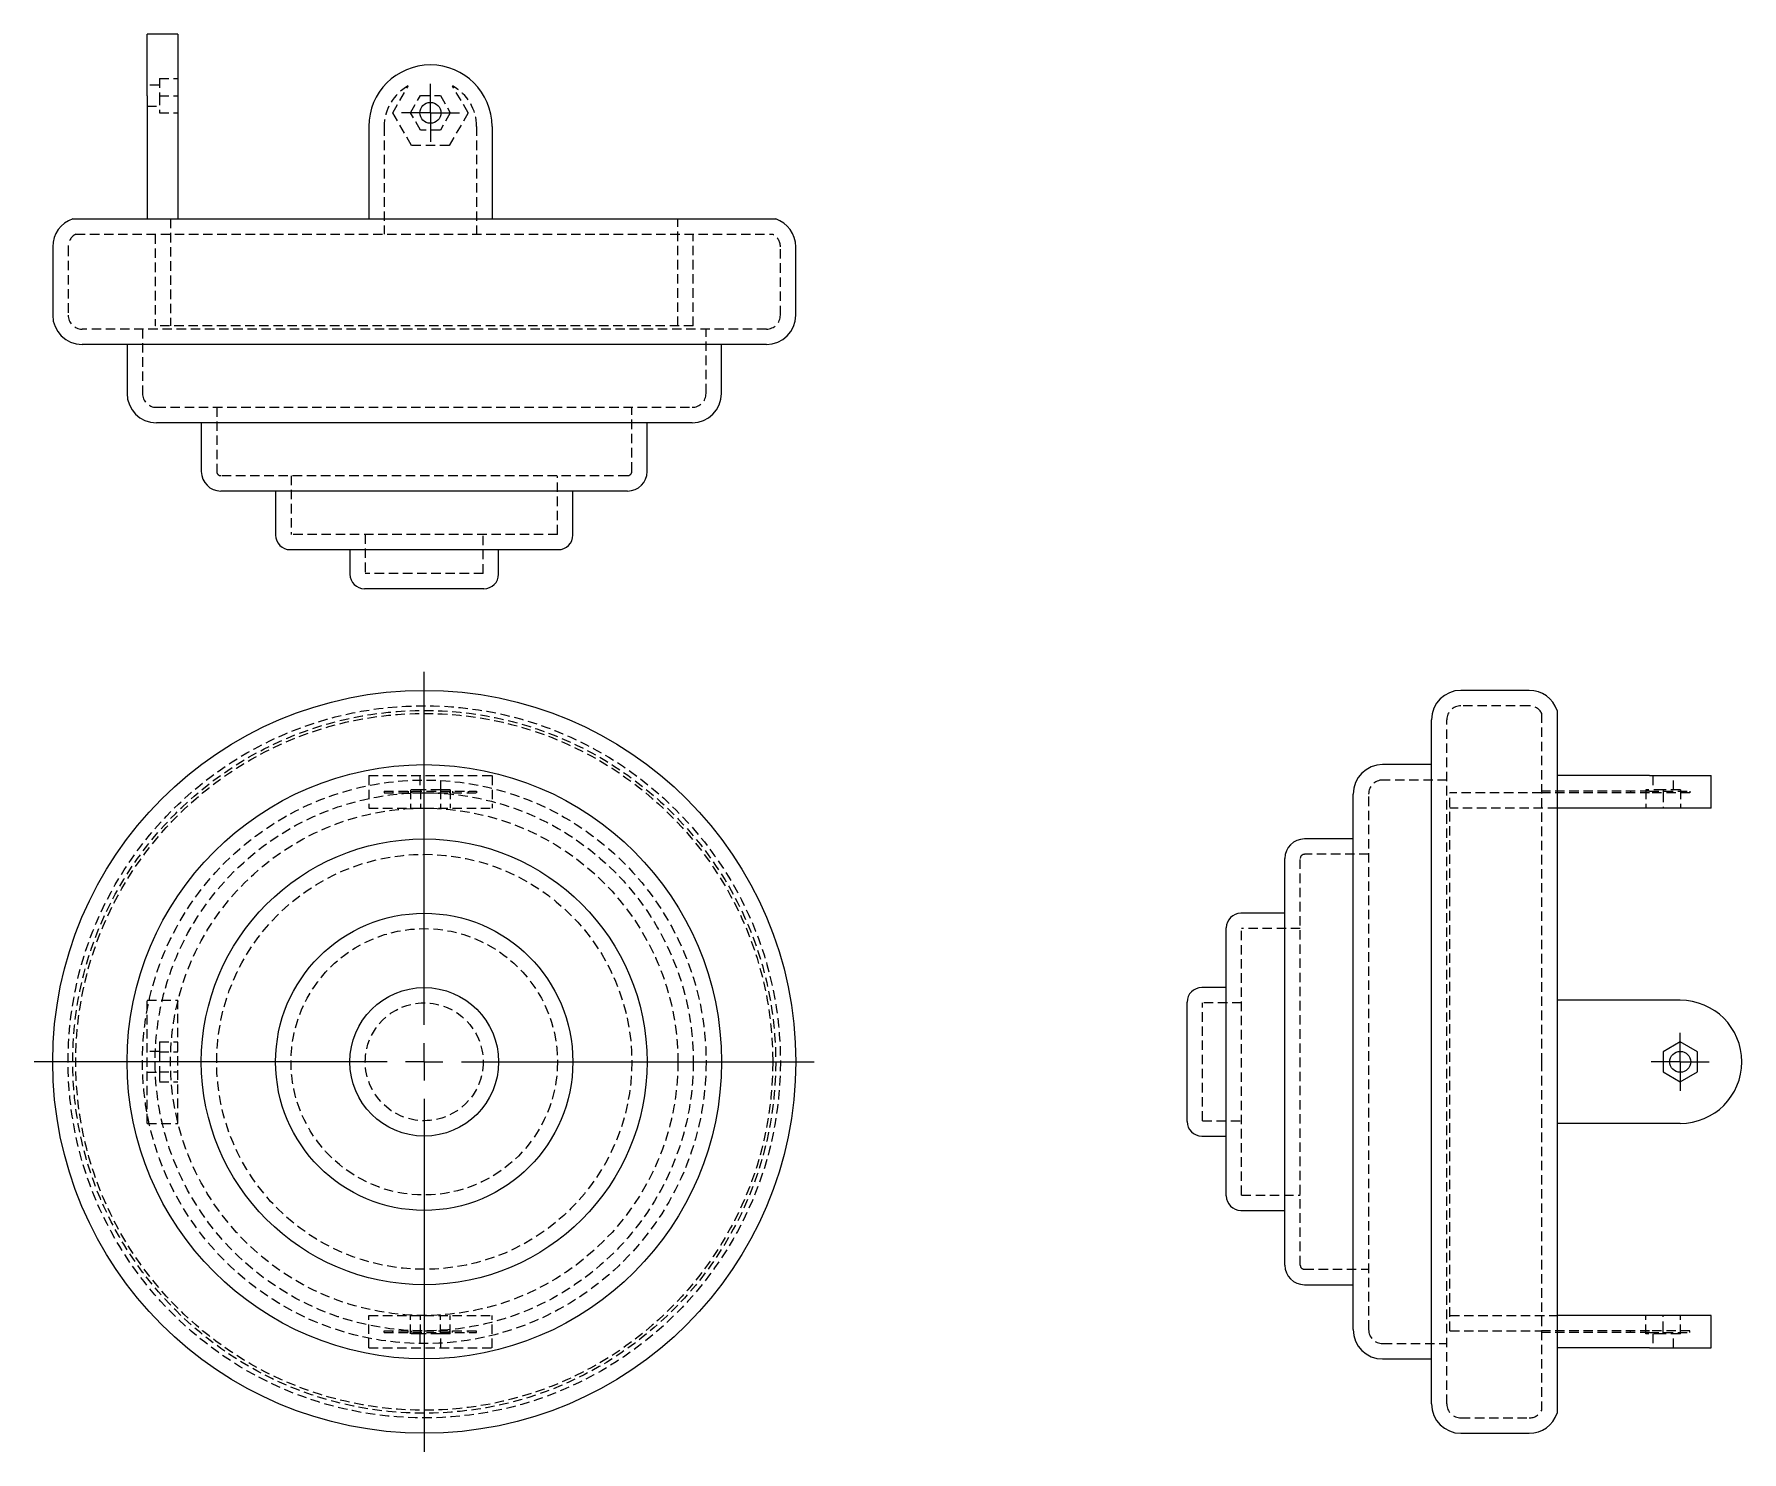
# Model space of a CAD drawing. Header units: millimetres. Extents: x 30 to 260, y 4 to 195.
import ezdxf

# ---------------------------------------------------------------- set-up
doc = ezdxf.new("R2010")
doc.units = ezdxf.units.MM
doc.linetypes.add('HIDDEN', pattern=[1.905, 1.27, -0.635])
doc.layers.add('10', color=7, linetype='Continuous')

# ---------------------------------------------------------------- blocks, each defined once
blk = doc.blocks.new('SW_CENTERMARKSYMBOL_0')
at = {"layer": '10', "color": 0}
for p, q in [((0, 5), (0, 52.5)), ((0, 0), (0, 2.5)), ((-5, 0), (-52.5, 0)), ((0, 0), (-2.5, 0)), ((0, 0), (0, -2.5)), ((0, 0), (2.5, 0)), ((5, 0), (52.5, 0)), ((0, -5), (0, -52.5))]:
    blk.add_line(p, q, dxfattribs=at)
blk = doc.blocks.new('SW_CENTERMARKSYMBOL_1')
at = {"layer": '10', "color": 0}
for p, q in [((0, 2.5), (0, 3.91)), ((0, 0), (0, 2.5)), ((-2.5, 0), (-3.91, 0)), ((0, 0), (-2.5, 0)), ((0, 0), (0, -2.5)), ((0, 0), (2.5, 0)), ((2.5, 0), (3.91, 0)), ((0, -2.5), (0, -3.91))]:
    blk.add_line(p, q, dxfattribs=at)
blk = doc.blocks.new('SW_CENTERMARKSYMBOL_2')
at = {"layer": '10', "color": 0}
for p, q in [((0, 2.5), (0, 3.91)), ((0, 0), (0, 2.5)), ((-2.5, 0), (-3.91, 0)), ((0, 0), (-2.5, 0)), ((0, 0), (0, -2.5)), ((0, 0), (2.5, 0)), ((2.5, 0), (3.91, 0)), ((0, -2.5), (0, -3.91))]:
    blk.add_line(p, q, dxfattribs=at)

msp = doc.modelspace()

# ---------------------------------------------------------------- linework, layer by layer
at = {"color": 7, "linetype": 'Continuous', "lineweight": 25}
for p, q in [((49.85, 195.33), (45.7, 195.33)), ((45.7, 187.04), (45.7, 195.33)), ((49.85, 195.33), (49.85, 187.04)), ((45.7, 187.04), (45.7, 170.47)), ((49.85, 187.04), (49.85, 170.47)), ((75.54, 182.9), (75.54, 170.47)), ((92.12, 182.9), (92.12, 170.47)), ((35.7, 170.47), (130.3, 170.47)), ((33, 166.72), (33, 157.51)), ((133, 157.51), (133, 166.72)), ((129.05, 153.56), (36.95, 153.56)), ((43, 153.56), (43, 146.98)), ((123, 146.98), (123, 153.56)), ((46.95, 143.04), (119.05, 143.04)), ((53, 143.04), (53, 136.46)), ((113, 136.46), (113, 143.04)), ((110.37, 133.83), (55.63, 133.83)), ((63, 133.83), (63, 127.91)), ((103, 127.91), (103, 133.83)), ((101.03, 125.93), (64.97, 125.93)), ((73, 125.93), (73, 122.64)), ((93, 122.64), (93, 125.93)), ((91.03, 120.67), (74.97, 120.67)), ((231.72, 107), (222.51, 107)), ((235.47, 104.3), (235.47, 57)), ((218.56, 10.95), (218.56, 103.05)), ((218.56, 97), (211.98, 97)), ((247.9, 95.52), (235.47, 95.52)), ((247.9, 95.52), (256.19, 95.52)), ((256.19, 91.14), (256.19, 95.52)), ((208.04, 20.95), (208.04, 93.05)), ((247.9, 91.14), (235.47, 91.14)), ((256.19, 91.14), (247.9, 91.14)), ((208.04, 87), (201.46, 87)), ((198.83, 29.63), (198.83, 84.37)), ((198.83, 77), (192.91, 77)), ((190.93, 38.97), (190.93, 75.03)), ((190.93, 67), (187.64, 67)), ((185.67, 48.97), (185.67, 65.03)), ((252.04, 65.29), (235.47, 65.29)), ((252.04, 59.68), (249.72, 58.34)), ((249.72, 58.34), (249.72, 55.66)), ((254.36, 58.34), (252.04, 59.68)), ((254.36, 55.66), (254.36, 58.34)), ((235.47, 57), (235.47, 9.7)), ((249.72, 55.66), (252.04, 54.32)), ((252.04, 54.32), (254.36, 55.66)), ((252.04, 48.71), (235.47, 48.71)), ((187.64, 47), (190.93, 47)), ((192.91, 37), (198.83, 37)), ((201.46, 27), (208.04, 27)), ((247.9, 22.86), (235.47, 22.86)), ((256.19, 22.86), (247.9, 22.86)), ((256.19, 18.48), (256.19, 22.86)), ((247.9, 18.48), (235.47, 18.48)), ((247.9, 18.48), (256.19, 18.48)), ((211.98, 17), (218.56, 17)), ((222.51, 7), (231.72, 7))]:
    msp.add_line(p, q, dxfattribs=at)
at = {"color": 7, "linetype": 'HIDDEN', "lineweight": 18}
for p, q in [((47.36, 189.36), (47.36, 187.04)), ((47.36, 189.36), (49.85, 189.36)), ((47.36, 188.45), (45.7, 188.45)), ((47.36, 187.04), (49.85, 187.04)), ((47.36, 187.04), (47.36, 184.72)), ((78.76, 184.74), (80.84, 188.35)), ((81.15, 184.74), (82.49, 187.06)), ((82.49, 187.06), (85.17, 187.06)), ((85.17, 187.06), (86.51, 184.74)), ((88.9, 184.74), (86.82, 188.35)), ((45.7, 185.63), (47.36, 185.63)), ((47.36, 184.72), (49.85, 184.72)), ((81.29, 180.35), (78.76, 184.74)), ((82.49, 182.42), (81.15, 184.74)), ((86.51, 184.74), (85.17, 182.42)), ((88.9, 184.74), (86.37, 180.35)), ((77.61, 182.9), (77.61, 168.39)), ((85.17, 182.42), (82.49, 182.42)), ((90.05, 182.9), (90.05, 168.39)), ((86.37, 180.35), (81.29, 180.35)), ((48.86, 170.47), (48.86, 156.05)), ((117.14, 156.05), (117.14, 170.47)), ((36.1, 168.39), (129.9, 168.39)), ((46.79, 168.39), (46.79, 156.05)), ((119.21, 156.05), (119.21, 168.39)), ((35.07, 166.72), (35.07, 157.51)), ((130.93, 157.51), (130.93, 166.72)), ((129.05, 155.64), (36.95, 155.64)), ((45.07, 155.64), (45.07, 146.98)), ((119.21, 156.05), (46.79, 156.05)), ((120.93, 146.98), (120.93, 155.64)), ((46.95, 145.11), (119.05, 145.11)), ((55.07, 145.11), (55.07, 136.46)), ((110.93, 136.46), (110.93, 145.11)), ((110.37, 135.9), (55.63, 135.9)), ((65.07, 135.9), (65.07, 128)), ((100.93, 128), (100.93, 135.9)), ((100.93, 128), (65.07, 128)), ((75.07, 128), (75.07, 122.74)), ((90.93, 122.74), (90.93, 128)), ((90.93, 122.74), (75.07, 122.74)), ((231.72, 104.93), (222.51, 104.93)), ((233.39, 103.9), (233.39, 57)), ((220.64, 10.95), (220.64, 103.05)), ((75.54, 95.52), (75.54, 91.14)), ((75.54, 95.52), (92.12, 95.52)), ((82.42, 95.52), (82.42, 93.62)), ((85.24, 93.62), (85.24, 95.52)), ((92.12, 95.52), (92.12, 91.14)), ((220.64, 94.93), (211.98, 94.93)), ((248.33, 95.52), (248.33, 93.62)), ((251.15, 93.62), (251.15, 95.52)), ((77.61, 93.45), (90.05, 93.45)), ((77.61, 93.45), (77.61, 93.21)), ((77.61, 93.21), (83, 93.21)), ((78.76, 93.45), (78.76, 93.21)), ((80.84, 93.45), (80.84, 93.21)), ((82.49, 93.62), (81.15, 93.62)), ((81.15, 93.62), (81.15, 91.14)), ((81.29, 93.45), (81.29, 93.21)), ((85.17, 93.62), (82.49, 93.62)), ((82.49, 93.62), (82.49, 91.14)), ((83, 93.21), (90.05, 93.21)), ((86.51, 93.62), (85.17, 93.62)), ((85.17, 93.62), (85.17, 91.14)), ((86.37, 93.45), (86.37, 93.21)), ((86.51, 93.62), (86.51, 91.14)), ((86.82, 93.45), (86.82, 93.21)), ((88.9, 93.45), (88.9, 93.21)), ((90.05, 93.45), (90.05, 93.21)), ((210.11, 20.95), (210.11, 93.05)), ((221.05, 20.79), (221.05, 93.21)), ((233.39, 93.21), (221.05, 93.21)), ((247.9, 93.45), (233.39, 93.45)), ((247.9, 93.21), (233.39, 93.21)), ((245.35, 93.45), (245.35, 93.21)), ((249.74, 93.62), (247.42, 93.62)), ((247.42, 93.62), (247.42, 91.14)), ((247.9, 93.45), (253.35, 93.45)), ((253.35, 93.21), (247.9, 93.21)), ((252.06, 93.62), (249.74, 93.62)), ((249.74, 93.62), (249.74, 93.45)), ((249.74, 93.45), (249.74, 93.21)), ((249.74, 93.21), (249.74, 91.14)), ((252.06, 93.62), (252.06, 91.14)), ((253.35, 93.45), (253.35, 93.21)), ((75.54, 91.14), (83, 91.14)), ((83, 91.14), (92.12, 91.14)), ((235.47, 91.14), (221.05, 91.14)), ((200.9, 29.63), (200.9, 84.37)), ((210.11, 84.93), (201.46, 84.93)), ((193, 39.07), (193, 74.93)), ((200.9, 74.93), (193, 74.93)), ((45.7, 48.71), (45.7, 65.29)), ((45.7, 65.29), (49.85, 65.29)), ((49.85, 65.13), (49.85, 65.29)), ((49.85, 48.87), (49.85, 65.13)), ((187.74, 49.07), (187.74, 64.93)), ((193, 64.93), (187.74, 64.93)), ((47.36, 58.41), (45.7, 58.41)), ((47.36, 59.68), (47.36, 58.34)), ((47.36, 59.68), (49.85, 59.68)), ((47.36, 58.34), (49.85, 58.34)), ((47.36, 58.34), (47.36, 55.66)), ((45.7, 55.59), (47.36, 55.59)), ((47.36, 55.66), (47.36, 54.32)), ((47.36, 55.66), (49.85, 55.66)), ((233.39, 57), (233.39, 10.1)), ((47.36, 54.32), (49.85, 54.32)), ((45.7, 48.71), (49.85, 48.71)), ((49.85, 48.71), (49.85, 48.87)), ((187.74, 49.07), (193, 49.07)), ((193, 39.07), (200.9, 39.07)), ((201.46, 29.07), (210.11, 29.07)), ((75.54, 22.86), (83, 22.86)), ((75.54, 18.48), (75.54, 22.86)), ((77.61, 20.55), (77.61, 20.79)), ((77.61, 20.79), (83, 20.79)), ((78.76, 20.55), (78.76, 20.79)), ((80.84, 20.55), (80.84, 20.79)), ((81.15, 20.38), (81.15, 22.86)), ((81.29, 20.55), (81.29, 20.79)), ((82.49, 20.38), (82.49, 22.86)), ((83, 22.86), (92.12, 22.86)), ((83, 20.79), (90.05, 20.79)), ((85.17, 20.38), (85.17, 22.86)), ((86.37, 20.55), (86.37, 20.79)), ((86.51, 20.38), (86.51, 22.86)), ((86.82, 20.55), (86.82, 20.79)), ((88.9, 20.55), (88.9, 20.79)), ((90.05, 20.55), (90.05, 20.79)), ((92.12, 18.48), (92.12, 22.86)), ((221.05, 22.86), (235.47, 22.86)), ((221.05, 20.79), (233.39, 20.79)), ((247.9, 20.79), (233.39, 20.79)), ((245.35, 20.55), (245.35, 20.79)), ((247.42, 20.38), (247.42, 22.86)), ((253.35, 20.79), (247.9, 20.79)), ((249.74, 20.79), (249.74, 22.86)), ((249.74, 20.55), (249.74, 20.79)), ((252.06, 20.38), (252.06, 22.86)), ((253.35, 20.55), (253.35, 20.79)), ((75.54, 18.48), (92.12, 18.48)), ((77.61, 20.55), (90.05, 20.55)), ((82.49, 20.38), (81.15, 20.38)), ((82.42, 20.38), (82.42, 18.48)), ((85.17, 20.38), (82.49, 20.38)), ((86.51, 20.38), (85.17, 20.38)), ((85.24, 18.48), (85.24, 20.38)), ((211.98, 19.07), (220.64, 19.07)), ((247.9, 20.55), (233.39, 20.55)), ((249.74, 20.38), (247.42, 20.38)), ((247.9, 20.55), (253.35, 20.55)), ((248.33, 20.38), (248.33, 18.48)), ((249.74, 20.38), (249.74, 20.55)), ((252.06, 20.38), (249.74, 20.38)), ((251.15, 18.48), (251.15, 20.38)), ((222.51, 9.07), (231.72, 9.07))]:
    msp.add_line(p, q, dxfattribs=at)
at = {"color": 7, "linetype": 'Continuous', "lineweight": 25}
for centre, radius in [((83.83, 184.74), 1.41), ((83, 57), 50), ((83, 57), 40), ((83, 57), 30), ((83, 57), 20), ((83, 57), 10), ((252.04, 57), 1.41)]:
    msp.add_circle(centre, radius, dxfattribs=at)
at = {"color": 7, "linetype": 'HIDDEN', "lineweight": 18}
for radius in [47.93, 47.3, 46.9, 37.93, 36.21, 34.14, 27.93, 17.93, 7.93]:
    msp.add_circle((83, 57), radius, dxfattribs=at)
at = {"color": 7, "linetype": 'Continuous', "lineweight": 25}
for centre, radius, start, end in [((83.83, 182.9), 8.29, 0, 180), ((36.95, 166.72), 3.95, 108.4331, 180), ((129.05, 166.72), 3.95, 0, 71.5669), ((36.95, 157.51), 3.95, 180, 270), ((129.05, 157.51), 3.95, 270, 0), ((46.95, 146.98), 3.95, 180, 270), ((119.05, 146.98), 3.95, 270, 0), ((55.63, 136.46), 2.63, 180, 270), ((110.37, 136.46), 2.63, 270, 0), ((64.97, 127.91), 1.97, 180, 270), ((101.03, 127.91), 1.97, 270, 0), ((74.97, 122.64), 1.97, 180, 270), ((91.03, 122.64), 1.97, 270, 0), ((222.51, 103.05), 3.95, 90, 180), ((231.72, 103.05), 3.95, 18.4331, 90), ((211.98, 93.05), 3.95, 90, 180), ((201.46, 84.37), 2.63, 90, 180), ((192.91, 75.03), 1.97, 90, 180), ((187.64, 65.03), 1.97, 90, 180), ((252.04, 57), 8.29, 270, 90), ((187.64, 48.97), 1.97, 180, 270), ((192.91, 38.97), 1.97, 180, 270), ((201.46, 29.63), 2.63, 180, 270), ((211.98, 20.95), 3.95, 180, 270), ((222.51, 10.95), 3.95, 180, 270), ((231.72, 10.95), 3.95, 270, 341.5669)]:
    msp.add_arc(centre, radius, start, end, dxfattribs=at)
at = {"color": 7, "linetype": 'HIDDEN', "lineweight": 18}
for centre, radius, start, end in [((83.83, 182.9), 6.22, 118.7181, 180), ((83.83, 182.9), 6.22, 0, 61.2819), ((36.95, 166.72), 1.88, 116.8741, 180), ((129.05, 166.72), 1.88, 0, 63.1259), ((36.95, 157.51), 1.88, 180, 270), ((129.05, 157.51), 1.88, 270, 0), ((46.95, 146.98), 1.88, 180, 270), ((119.05, 146.98), 1.88, 270, 0), ((55.63, 136.46), 0.559, 180, 270), ((110.37, 136.46), 0.559, 270, 0), ((222.51, 103.05), 1.88, 90, 180), ((231.72, 103.05), 1.88, 26.8741, 90), ((211.98, 93.05), 1.88, 90, 180), ((201.46, 84.37), 0.559, 90, 180), ((201.46, 29.63), 0.559, 180, 270), ((211.98, 20.95), 1.88, 180, 270), ((222.51, 10.95), 1.88, 180, 270), ((231.72, 10.95), 1.88, 270, 333.1259)]:
    msp.add_arc(centre, radius, start, end, dxfattribs=at)

# ---------------------------------------------------------------- block references
at = {"layer": '10'}
for name, p in [('SW_CENTERMARKSYMBOL_1', (83.83, 184.74)), ('SW_CENTERMARKSYMBOL_0', (83, 57)), ('SW_CENTERMARKSYMBOL_2', (252.04, 57))]:
    msp.add_blockref(name, p, dxfattribs=at)

doc.saveas('drawing.dxf')
